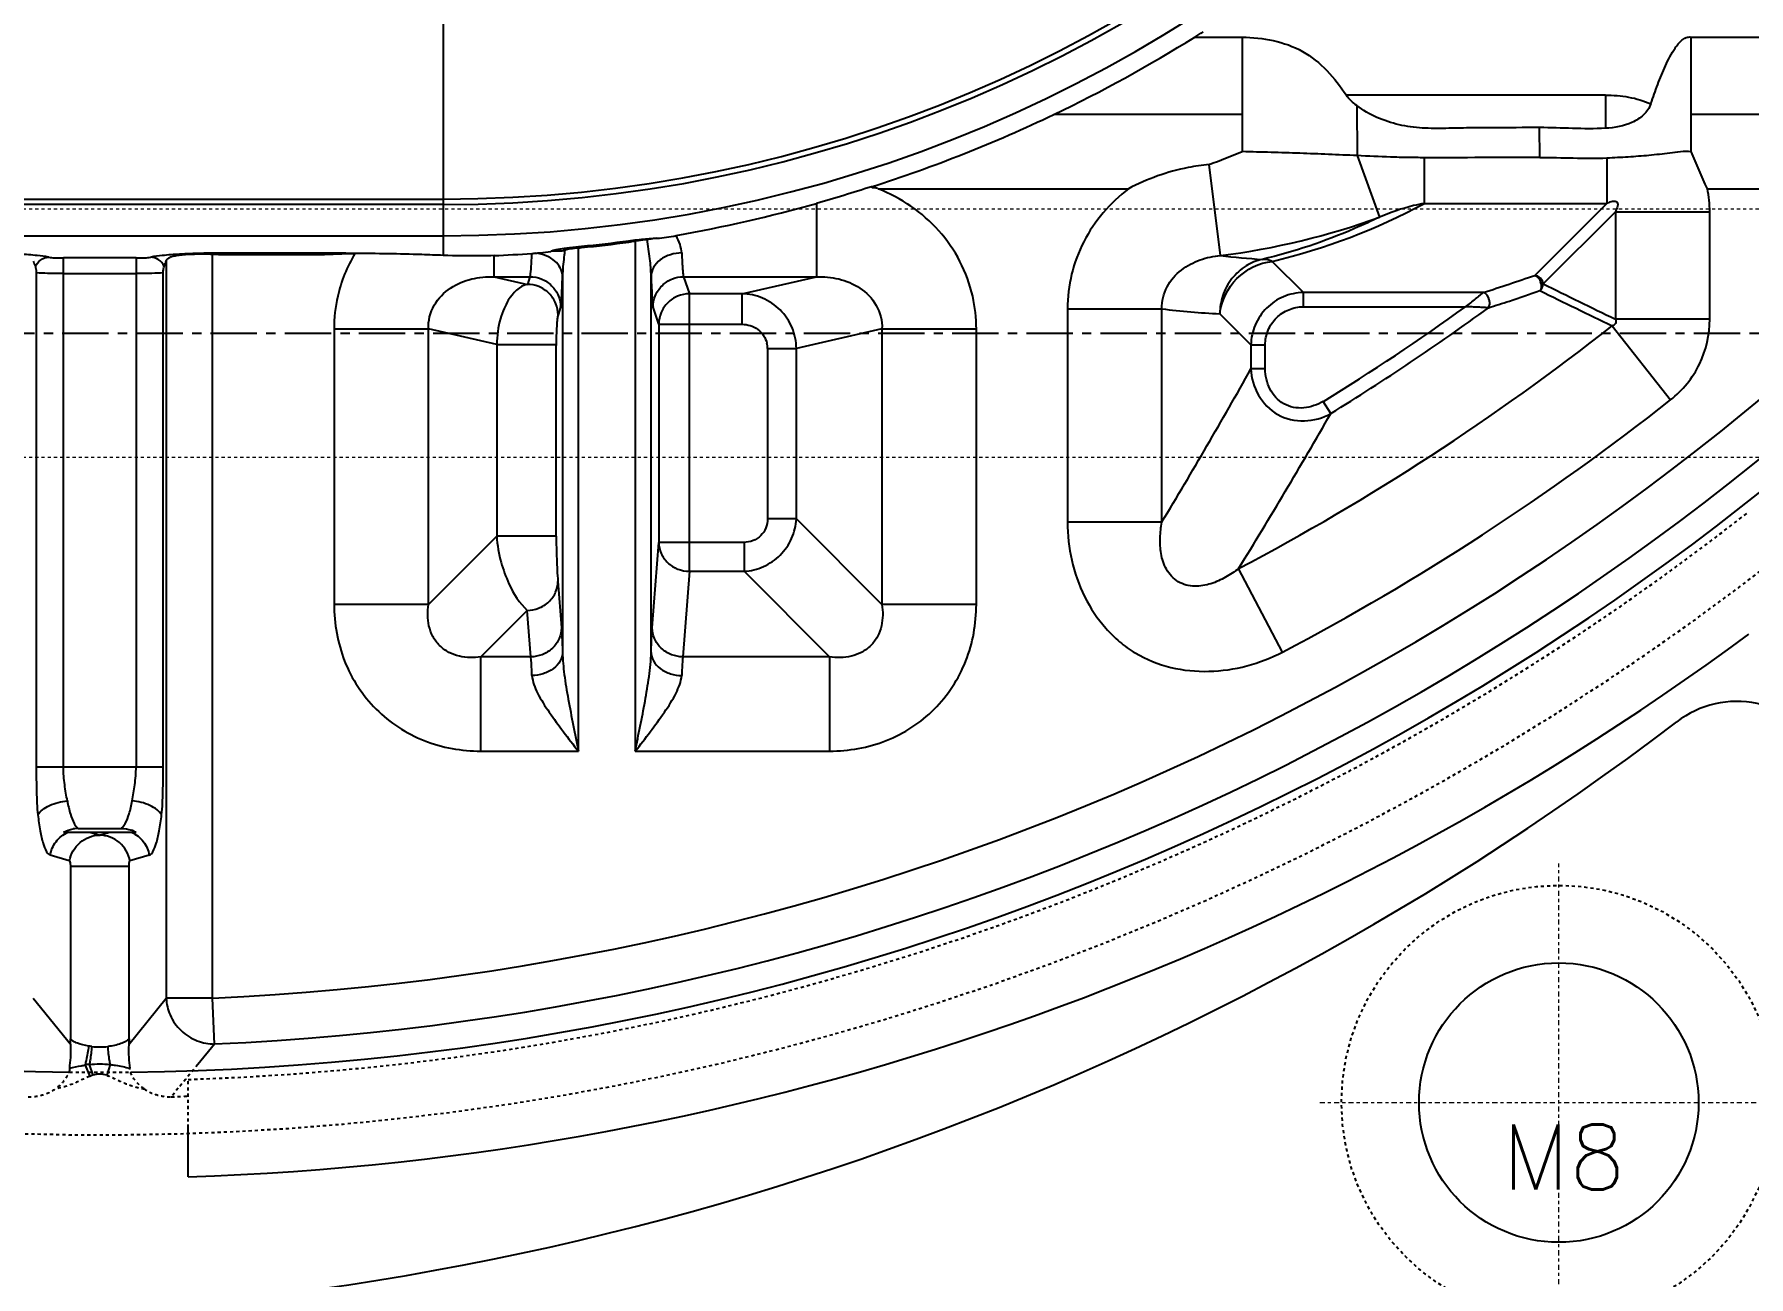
# Model space of a CAD drawing. Header units: millimetres. Extents: x 2748 to 3320, y 1427 to 1884.
# Drawn here: x 2986.8 to 3042, y 1580.4 to 1620.5 of the extents above; entities that cross this region are included whole.
import ezdxf

# ---------------------------------------------------------------- set-up
doc = ezdxf.new("R2010")
doc.units = ezdxf.units.MM
doc.linetypes.add('CENTER', pattern=[0.6, 0.375, -0.075, 0.075, -0.075])
doc.linetypes.add('HIDDEN', pattern=[0.2, 0.1, -0.1])
doc.layers.add('21', color=7, linetype='Continuous')
doc.layers.add('cool', color=153, linetype='HIDDEN', lineweight=9)
doc.layers.add('screw', color=33, linetype='Continuous', lineweight=13)
doc.styles.add('TXT', font='txt.shx', dxfattribs={"bigfont": 'gbcbig.shx'})

# ---------------------------------------------------------------- blocks, each defined once
blk = doc.blocks.new('screw_m8_i')
at = {"layer": 'screw', "color": 1, "linetype": 'CENTER', "ltscale": 0.435384}
for p, q in [((0, -7.7), (0, 7.7)), ((-7.7, 0), (7.7, 0))]:
    blk.add_line(p, q, dxfattribs=at)
at = {"layer": 'screw', "color": 8, "linetype": 'HIDDEN', "ltscale": 0.435384}
blk.add_circle((0, 0), 7, dxfattribs=at)
at = {"layer": 'screw'}
blk.add_circle((0, 0), 4.5, dxfattribs=at)
at = {"layer": 'screw', "color": 6, "style": 'TXT'}
blk.add_text('M8', height=2.1, dxfattribs=at).set_placement((-1.82, -2.8))

msp = doc.modelspace()

# ---------------------------------------------------------------- linework, layer by layer
at = {"layer": '21', "color": 7, "linetype": 'Continuous'}
for p, q in [((2999.967, 1623.879), (2999.967, 1613.33)), ((3024.175, 1620.362), (3025.704, 1620.362)), ((3025.704, 1620.362), (3025.704, 1616.674)), ((3040.165, 1620.362), (3050.801, 1620.362)), ((3040.165, 1616.674), (3040.165, 1620.362)), ((3037.404, 1618.489), (3029.058, 1618.489)), ((3037.404, 1618.489), (3037.404, 1617.424)), ((3025.704, 1617.87), (3019.639, 1617.87)), ((3029.392, 1618.159), (3029.407, 1616.544)), ((3051.41, 1617.87), (3040.165, 1617.87)), ((3035.286, 1616.485), (3035.28, 1617.446)), ((3025.006, 1613.326), (3024.638, 1616.254)), ((3029.406, 1616.544), (3030.127, 1614.564)), ((3031.57, 1615.006), (3031.57, 1616.475)), ((3037.448, 1616.471), (3037.448, 1615.006)), ((2955.747, 1615.146), (2999.967, 1615.146)), ((2999.967, 1614.968), (2955.747, 1614.968)), ((3011.991, 1615.004), (3011.991, 1612.641)), ((3013.98, 1615.476), (3022.04, 1615.476)), ((3031.57, 1615.006), (3037.448, 1615.006)), ((3035.128, 1612.685), (3037.448, 1615.006)), ((3040.684, 1615.476), (3049.579, 1615.476)), ((3037.722, 1614.733), (3035.401, 1612.412)), ((3037.722, 1614.733), (3040.762, 1614.733)), ((3037.722, 1614.733), (3037.722, 1611.276)), ((3040.762, 1611.276), (3040.762, 1614.733)), ((2955.747, 1613.962), (2999.967, 1613.962)), ((2992.545, 1589.407), (2992.545, 1613.371)), ((2996.013, 1613.404), (2992.923, 1613.404)), ((2992.923, 1613.361), (2992.923, 1613.404)), ((2992.923, 1613.361), (2996.013, 1613.361)), ((2996.013, 1613.404), (2996.013, 1613.361)), ((3001.61, 1612.641), (3001.61, 1613.324)), ((3004.331, 1597.359), (3004.331, 1613.573)), ((3004.431, 1613.581), (3004.427, 1613.624)), ((3005.944, 1613.8), (3005.949, 1613.757)), ((3006.155, 1613.793), (3006.155, 1597.359)), ((2986.866, 1612.765), (2986.866, 1596.846)), ((2990.081, 1613.246), (2987.742, 1613.246)), ((2987.743, 1596.846), (2987.743, 1613.246)), ((2990.081, 1613.246), (2990.081, 1596.846)), ((2990.958, 1596.846), (2990.958, 1612.765)), ((2991.053, 1613.148), (2991.053, 1589.407)), ((3026.672, 1613.136), (3027.674, 1612.134)), ((2987.743, 1612.745), (2990.081, 1612.745)), ((3001.61, 1612.641), (3002.768, 1612.641)), ((3001.61, 1612.641), (3002.686, 1612.395)), ((3002.768, 1612.641), (3002.686, 1612.395)), ((3003.816, 1612.662), (3003.816, 1600.542)), ((3006.669, 1600.541), (3006.669, 1612.662)), ((3007.717, 1612.641), (3011.991, 1612.641)), ((3007.717, 1612.641), (3007.9, 1612.093)), ((3009.593, 1612.093), (3011.991, 1612.641)), ((3003.753, 1611.659), (3003.671, 1611.413)), ((3006.915, 1611.111), (3006.732, 1611.66)), ((3009.593, 1612.093), (3007.9, 1612.093)), ((3007.9, 1603.154), (3007.9, 1612.093)), ((3009.593, 1612.093), (3009.593, 1611.111)), ((3033.472, 1612.134), (3027.674, 1612.134)), ((3027.674, 1611.676), (3027.674, 1612.134)), ((3027.674, 1611.676), (3032.9, 1611.676)), ((3006.915, 1611.111), (3009.593, 1611.111)), ((3006.915, 1611.111), (3006.915, 1604.085)), ((3020.075, 1611.608), (3023.114, 1611.608)), ((3020.075, 1611.608), (3020.075, 1604.735)), ((3023.114, 1604.735), (3023.114, 1611.608)), ((3025.986, 1610.446), (3024.984, 1611.449)), ((3040.762, 1611.276), (3037.722, 1611.276)), ((2996.457, 1610.959), (2999.497, 1610.959)), ((2996.457, 1610.959), (2996.457, 1602.086)), ((3001.697, 1610.456), (2999.497, 1610.959)), ((2999.497, 1602.086), (2999.497, 1610.959)), ((3014.104, 1610.959), (3011.349, 1610.329)), ((3014.104, 1610.959), (3017.144, 1610.959)), ((3014.104, 1610.959), (3014.104, 1602.086)), ((3017.144, 1602.086), (3017.144, 1610.959)), ((3037.618, 1611.061), (3039.5, 1608.674)), ((3001.697, 1610.456), (3003.613, 1610.456)), ((3001.697, 1610.456), (3001.697, 1604.286)), ((3003.613, 1604.286), (3003.613, 1610.423)), ((3010.417, 1610.329), (3011.349, 1610.329)), ((3010.417, 1610.329), (3010.417, 1604.842)), ((3011.349, 1604.842), (3011.349, 1610.329)), ((3025.986, 1610.446), (3026.445, 1610.446)), ((3025.986, 1610.446), (3025.986, 1609.674)), ((3026.445, 1609.674), (3026.445, 1610.446)), ((3026.445, 1609.674), (3025.986, 1609.674)), ((3028.557, 1608.235), (3028.317, 1608.626)), ((3011.349, 1604.842), (3010.417, 1604.842)), ((3011.349, 1604.842), (3014.104, 1602.086)), ((3023.114, 1604.735), (3020.075, 1604.735)), ((2999.497, 1602.086), (3001.697, 1604.286)), ((3003.613, 1604.286), (3001.697, 1604.286)), ((3006.705, 1601.33), (3006.915, 1604.085)), ((3009.661, 1604.085), (3006.915, 1604.085)), ((3009.661, 1604.085), (3009.661, 1603.154)), ((3003.666, 1602.833), (3003.78, 1601.33)), ((3007.9, 1603.154), (3007.69, 1600.398)), ((3007.9, 1603.154), (3009.661, 1603.154)), ((3012.416, 1600.398), (3009.661, 1603.154)), ((3027.007, 1600.553), (3025.589, 1603.242)), ((2999.497, 1602.086), (2996.457, 1602.086)), ((3002.682, 1601.895), (3001.185, 1600.398)), ((3002.795, 1600.398), (3002.682, 1601.895)), ((3017.144, 1602.086), (3014.104, 1602.086)), ((3002.795, 1600.398), (3001.185, 1600.398)), ((3001.185, 1597.359), (3001.185, 1600.398)), ((3012.416, 1600.398), (3007.69, 1600.398)), ((3012.416, 1600.398), (3012.416, 1597.359)), ((3001.185, 1597.359), (3004.331, 1597.359)), ((3006.155, 1597.359), (3012.416, 1597.359)), ((2990.958, 1596.846), (2986.866, 1596.846)), ((2987.741, 1594.747), (2990.082, 1594.747)), ((2988.221, 1594.869), (2989.602, 1594.869)), ((2988.596, 1594.747), (2988.912, 1594.653)), ((2988.912, 1594.653), (2989.227, 1594.747)), ((2987.925, 1593.826), (2987.315, 1594.008)), ((2990.509, 1594.008), (2989.882, 1593.822)), ((2987.967, 1593.65), (2989.856, 1593.65)), ((2987.967, 1593.65), (2987.967, 1588.093)), ((2989.856, 1588.089), (2989.856, 1593.65)), ((2986.771, 1589.407), (2987.977, 1587.908)), ((2989.846, 1587.908), (2991.053, 1589.407)), ((2992.545, 1589.407), (2991.053, 1589.407)), ((2992.609, 1587.926), (2992.545, 1589.407)), ((2992.609, 1587.926), (2992.068, 1587.264)), ((2988.442, 1587.247), (2988.588, 1586.882)), ((2988.576, 1587.265), (2988.686, 1586.917)), ((2989.247, 1587.265), (2989.138, 1586.917)), ((2991.755, 1583.651), (2991.755, 1585.229))]:
    msp.add_line(p, q, dxfattribs=at)
at = {"layer": '21', "color": 1, "linetype": 'CENTER', "ltscale": 3.980655}
msp.add_line((2822.907, 1610.826), (3142.907, 1610.826), dxfattribs=at)
at = {"layer": '21', "color": 8, "linetype": 'HIDDEN'}
for p, q in [((2992.068, 1587.264), (2991.682, 1586.794)), ((2991.442, 1586.501), (2991.216, 1586.227)), ((2991.682, 1586.794), (2991.442, 1586.501)), ((2991.755, 1585.229), (2991.755, 1586.782))]:
    msp.add_line(p, q, dxfattribs=at)
msp.add_circle((3035.9, 1586.038), 7, dxfattribs=at)
at = {"layer": '21', "color": 7, "linetype": 'Continuous'}
msp.add_circle((3035.9, 1586.038), 4.5, dxfattribs=at)
at = {"layer": '21', "color": 8, "linetype": 'HIDDEN'}
for radius, start, end in [(87.821, 218.45894, 155.70987), (86.091, 271.89285, 308.08637), (85.811, 269.34896, 270.6696), (86.629, 271.52433, 271.88107)]:
    msp.add_arc((2988.912, 1672.826), radius, start, end, dxfattribs=at)
at = {"layer": '21', "color": 7, "linetype": 'Continuous'}
for centre, radius, start, end in [((2988.912, 1672.826), 85.811, 91.12889, 269.34896), ((2988.912, 1672.826), 85.811, 270.6696, 358.87114), ((2999.967, 1658.756), 44.794, 270, 0), ((2999.967, 1658.756), 43.789, 270, 0), ((2999.967, 1658.756), 43.61, 270, 0), ((2999.967, 1658.756), 45.389, 302.2327, 302.6325), ((2999.648, 1659.7), 46.362, 287.7126, 295.5428), ((2963.822, 1772.291), 167.47, 291.29364, 291.68547), ((2988.912, 1672.826), 83.498, 272.49371, 316.27254), ((2999.118, 1660.753), 47.525, 280.1293, 285.7157), ((3022.016, 1632.689), 20.099, 283.3942, 298.3833), ((3022.077, 1636.646), 23.504, 277.1594, 290.0317), ((3005.977, 1622.427), 8.591, 275.897, 280.0178), ((2988.912, 1672.826), 84.98, 272.49371, 315.5704), ((2996.058, 1571.268), 42.136, 88.5752, 90.0605), ((2999.936, 1654.931), 41.64, 272.3035, 273.9857), ((3002.387, 1619.76), 6.384, 273.9851, 275.1099), ((3004.216, 1615.774), 2.204, 272.9999, 275.6112), ((2999.967, 1658.756), 45.352, 275.644, 277.573), ((2999.967, 1658.756), 45.395, 275.644, 277.5731), ((3027.998, 1637.923), 24.778, 263.064, 266.1919), ((2983.292, 1765.796), 161.648, 288.08495, 288.70357), ((3011.364, 1681.089), 72.932, 288.33597, 289.15417), ((3191.067, 1928.629), 352.698, 243.79007, 244.21011), ((3034.917, 1612.34), 0.42, 9.7526, 18.7117), ((3190.154, 1925.644), 349.375, 243.70818, 244.13192), ((3001.204, 1610.957), 4.746, 167.1598, 179.9833), ((3012.398, 1610.957), 4.746, 0.0167, 12.8402), ((2988.912, 1672.826), 75.329, 301.54112, 305.72944), ((3011.374, 1681.06), 72.901, 287.77763, 288.33595), ((3026.312, 1638.028), 26.613, 263.0984, 267.1388), ((2988.912, 1672.826), 75.787, 301.54112, 306.16275), ((2988.912, 1672.826), 78.659, 297.79359, 308.25836), ((3009.658, 1610.329), 0.759, 0.0166, 12.8403), ((2872.945, 1695.353), 175.392, 328.8917, 330.75803), ((2988.912, 1672.826), 81.699, 297.79359, 308.25835), ((2875.237, 1695.971), 176.648, 328.33583, 330.21993), ((2988.912, 1672.826), 89.221, 271.82642, 306.52747), ((3041.642, 1595.761), 3.2, 29.3628, 127.3251), ((2982.882, 1672.826), 93.711, 232.70186, 307.32513), ((2988.221, 1593.845), 1.023, 89.9898, 99.444), ((2989.611, 1593.885), 0.982, 61.3666, 70.9554), ((2988.457, 1586.702), 1.159, 80.2997, 85.1195), ((2988.897, 1590.662), 2.83, 270.3014, 275.5548), ((2988.738, 1585.538), 1.744, 95.4551, 99.9094), ((2982.882, 1672.826), 111.711, 291.80711, 306.46929)]:
    msp.add_arc(centre, radius, start, end, dxfattribs=at)
msp.add_ellipse((2999.967, 1659.043), major_axis=(0, 45.632), ratio=0.99998, start_param=-2.69586, end_param=-2.582376, dxfattribs=at)
for points, knots in [([(3025.704, 1620.362), (3026.369, 1620.347), (3027.761, 1620.105), (3028.691, 1619.045), (3029.058, 1618.489)], [0, 0, 0, 0, 0.499899, 1, 1, 1, 1]), ([(3038.867, 1618.215), (3038.938, 1618.422), (3039.044, 1618.731), (3039.202, 1619.138), (3039.332, 1619.438), (3039.479, 1619.73), (3039.614, 1619.968), (3039.745, 1620.143), (3039.857, 1620.264), (3039.996, 1620.355), (3040.111, 1620.373), (3040.165, 1620.362)], [0, 0, 0, 0, 0.249806, 0.374709, 0.499618, 0.624512, 0.749395, 0.811859, 0.874473, 0.937357, 1, 1, 1, 1]), ([(3037.404, 1618.489), (3037.654, 1618.491), (3038.155, 1618.457), (3038.636, 1618.309), (3038.867, 1618.215)], [0, 0, 0, 0, 0.500051, 1, 1, 1, 1]), ([(3035.283, 1617.446), (3034.78, 1617.444), (3034.024, 1617.443), (3033.017, 1617.439), (3032.262, 1617.42), (3031.505, 1617.414), (3030.753, 1617.518), (3030.032, 1617.75), (3029.59, 1618.004), (3029.392, 1618.159)], [0, 0, 0, 0, 0.250079, 0.375079, 0.500268, 0.625314, 0.750209, 0.875307, 1, 1, 1, 1]), ([(3038.867, 1618.215), (3038.819, 1618.077), (3038.64, 1617.829), (3038.14, 1617.517), (3037.695, 1617.44), (3037.405, 1617.424)], [0, 0, 0, 0, 0.251123, 0.50061, 1, 1, 1, 1]), ([(3037.404, 1617.424), (3037.051, 1617.403), (3036.343, 1617.418), (3035.637, 1617.444), (3035.283, 1617.446)], [0, 0, 0, 0, 0.49998, 1, 1, 1, 1]), ([(3029.406, 1616.544), (3028.79, 1616.568), (3027.866, 1616.612), (3026.633, 1616.648), (3026.015, 1616.662), (3025.706, 1616.675)], [0, 0, 0, 0, 0.499073, 0.749491, 1, 1, 1, 1]), ([(3037.448, 1616.471), (3037.677, 1616.484), (3038.129, 1616.505), (3038.693, 1616.548), (3039.141, 1616.594), (3039.48, 1616.632), (3039.819, 1616.687), (3040.052, 1616.694), (3040.165, 1616.676)], [0, 0, 0, 0, 0.251495, 0.498665, 0.622022, 0.74679, 0.873888, 1, 1, 1, 1]), ([(3024.638, 1616.254), (3024.412, 1616.233), (3023.513, 1616.105), (3022.64, 1615.796), (3022.04, 1615.476)], [0, 0, 0, 0, 0.250601, 1, 1, 1, 1]), ([(3031.57, 1616.475), (3031.389, 1616.479), (3031.027, 1616.481), (3030.305, 1616.499), (3029.765, 1616.525), (3029.406, 1616.544)], [0, 0, 0, 0, 0.251296, 0.501692, 1, 1, 1, 1]), ([(3035.286, 1616.485), (3034.667, 1616.483), (3033.428, 1616.487), (3032.189, 1616.463), (3031.57, 1616.475)], [0, 0, 0, 0, 0.499997, 1, 1, 1, 1]), ([(3035.286, 1616.485), (3035.647, 1616.483), (3036.367, 1616.468), (3037.089, 1616.454), (3037.448, 1616.471)], [0, 0, 0, 0, 0.500002, 1, 1, 1, 1]), ([(3013.973, 1615.476), (3013.957, 1615.486), (3013.922, 1615.506), (3013.863, 1615.503), (3013.805, 1615.506), (3013.771, 1615.527), (3013.754, 1615.536)], [0, 0, 0, 0, 0.251705, 0.50027, 0.747244, 1, 1, 1, 1]), ([(3017.025, 1612.012), (3016.936, 1612.401), (3016.657, 1613.159), (3015.973, 1614.156), (3015.062, 1614.951), (3014.349, 1615.325), (3013.98, 1615.476)], [0, 0, 0, 0, 0.249869, 0.500046, 0.750002, 1, 1, 1, 1]), ([(3022.04, 1615.476), (3021.745, 1615.247), (3021.196, 1614.73), (3020.564, 1613.792), (3020.17, 1612.732), (3020.077, 1611.982), (3020.075, 1611.608)], [0, 0, 0, 0, 0.24997, 0.499972, 0.750105, 1, 1, 1, 1]), ([(3031.57, 1615.006), (3031.453, 1614.985), (3030.96, 1614.88), (3030.483, 1614.711), (3030.127, 1614.564)], [0, 0, 0, 0, 0.236198, 1, 1, 1, 1]), ([(3037.448, 1615.006), (3037.494, 1615.029), (3037.566, 1615.062), (3037.658, 1615.081), (3037.721, 1615.081), (3037.771, 1615.056), (3037.798, 1615.005), (3037.797, 1614.942), (3037.778, 1614.85), (3037.745, 1614.778), (3037.722, 1614.733)], [0, 0, 0, 0, 0.226419, 0.347224, 0.416263, 0.498812, 0.584936, 0.652468, 0.773548, 1, 1, 1, 1]), ([(3030.127, 1614.564), (3029.861, 1614.433), (3028.645, 1613.872), (3027.365, 1613.445), (3026.352, 1613.199)], [0, 0, 0, 0, 0.221789, 1, 1, 1, 1]), ([(3005.943, 1613.8), (3006.126, 1613.823), (3006.381, 1613.855), (3006.687, 1613.879), (3006.809, 1613.884), (3006.859, 1613.882)], [0, 0, 0, 0, 0.60106, 0.836556, 1, 1, 1, 1]), ([(3006.858, 1613.882), (3006.83, 1613.879), (3006.724, 1613.865), (3006.619, 1613.844), (3006.541, 1613.843)], [0, 0, 0, 0, 0.272709, 1, 1, 1, 1]), ([(3007.654, 1613.409), (3007.65, 1613.501), (3007.604, 1613.695), (3007.524, 1613.875), (3007.476, 1613.968)], [0, 0, 0, 0, 0.467413, 1, 1, 1, 1]), ([(2987.269, 1613.272), (2987.147, 1613.299), (2986.838, 1613.334), (2986.3, 1613.372), (2985.634, 1613.398), (2985.153, 1613.404), (2984.9, 1613.404)], [0, 0, 0, 0, 0.157547, 0.392224, 0.680742, 1, 1, 1, 1]), ([(2992.923, 1613.404), (2992.67, 1613.404), (2992.189, 1613.398), (2991.523, 1613.372), (2990.986, 1613.334), (2990.676, 1613.299), (2990.554, 1613.272)], [0, 0, 0, 0, 0.31919, 0.607689, 0.842367, 1, 1, 1, 1]), ([(2991.053, 1613.148), (2991.066, 1613.181), (2991.116, 1613.244), (2991.235, 1613.297), (2991.386, 1613.331), (2991.651, 1613.363), (2992.042, 1613.38), (2992.37, 1613.379), (2992.545, 1613.371)], [0, 0, 0, 0, 0.068841, 0.147147, 0.246337, 0.367197, 0.662865, 1, 1, 1, 1]), ([(2999.967, 1613.33), (2999.738, 1613.338), (2998.785, 1613.372), (2997.831, 1613.391), (2997.105, 1613.391)], [0, 0, 0, 0, 0.239597, 1, 1, 1, 1]), ([(3001.61, 1613.324), (3001.467, 1613.319), (3000.919, 1613.304), (3000.371, 1613.316), (2999.967, 1613.33)], [0, 0, 0, 0, 0.261286, 1, 1, 1, 1]), ([(3002.768, 1612.641), (3002.779, 1612.666), (3002.788, 1612.745), (3002.805, 1612.897), (3002.818, 1613.121), (3002.827, 1613.294), (3002.831, 1613.391)], [0, 0, 0, 0, 0.106641, 0.31216, 0.611748, 1, 1, 1, 1]), ([(3002.956, 1613.401), (3003, 1613.405), (3003.161, 1613.421), (3003.321, 1613.443), (3003.436, 1613.46)], [0, 0, 0, 0, 0.278938, 1, 1, 1, 1]), ([(3003.816, 1612.662), (3003.812, 1612.843), (3003.645, 1613.134), (3003.288, 1613.33), (3003.068, 1613.389), (3002.956, 1613.401)], [0, 0, 0, 0, 0.446436, 0.720174, 1, 1, 1, 1]), ([(3003.891, 1613.498), (3003.828, 1613.47), (3003.67, 1613.452), (3003.517, 1613.473), (3003.434, 1613.46)], [0, 0, 0, 0, 0.452117, 1, 1, 1, 1]), ([(3003.436, 1613.46), (3003.439, 1613.47), (3003.472, 1613.482), (3003.528, 1613.5), (3003.622, 1613.519), (3003.744, 1613.54), (3003.891, 1613.562), (3004.121, 1613.592), (3004.302, 1613.612), (3004.427, 1613.624)], [0, 0, 0, 0, 0.029199, 0.090832, 0.185485, 0.309597, 0.458682, 0.627634, 1, 1, 1, 1]), ([(3003.892, 1613.498), (3003.881, 1613.424), (3003.844, 1613.147), (3003.818, 1612.868), (3003.816, 1612.662)], [0, 0, 0, 0, 0.266188, 1, 1, 1, 1]), ([(3003.891, 1613.498), (3003.95, 1613.524), (3004.098, 1613.553), (3004.246, 1613.569), (3004.331, 1613.573)], [0, 0, 0, 0, 0.430287, 1, 1, 1, 1]), ([(3006.155, 1613.793), (3006.19, 1613.801), (3006.318, 1613.825), (3006.448, 1613.841), (3006.541, 1613.843)], [0, 0, 0, 0, 0.280334, 1, 1, 1, 1]), ([(3006.669, 1612.662), (3006.667, 1612.85), (3006.634, 1613.246), (3006.575, 1613.637), (3006.541, 1613.843)], [0, 0, 0, 0, 0.473818, 1, 1, 1, 1]), ([(3007.654, 1613.409), (3007.533, 1613.407), (3007.287, 1613.37), (3006.961, 1613.212), (3006.731, 1612.963), (3006.672, 1612.756), (3006.669, 1612.662)], [0, 0, 0, 0, 0.269035, 0.54374, 0.791137, 1, 1, 1, 1]), ([(3007.654, 1613.409), (3007.658, 1613.309), (3007.666, 1613.133), (3007.68, 1612.902), (3007.697, 1612.747), (3007.706, 1612.666), (3007.717, 1612.641)], [0, 0, 0, 0, 0.388511, 0.688253, 0.893721, 1, 1, 1, 1]), ([(3023.114, 1611.608), (3023.109, 1611.852), (3023.231, 1612.343), (3023.716, 1612.887), (3024.336, 1613.212), (3024.783, 1613.306), (3025.006, 1613.326)], [0, 0, 0, 0, 0.261264, 0.515235, 0.760236, 1, 1, 1, 1]), ([(2986.838, 1612.968), (2986.873, 1613.05), (2986.99, 1613.203), (2987.175, 1613.27), (2987.269, 1613.272)], [0, 0, 0, 0, 0.485608, 1, 1, 1, 1]), ([(2986.838, 1612.969), (2986.842, 1612.958), (2986.861, 1612.891), (2986.866, 1612.822), (2986.866, 1612.765)], [0, 0, 0, 0, 0.171307, 1, 1, 1, 1]), ([(2987.743, 1612.745), (2987.573, 1612.745), (2987.281, 1612.748), (2986.988, 1612.756), (2986.866, 1612.765)], [0, 0, 0, 0, 0.579588, 1, 1, 1, 1]), ([(2987.269, 1613.272), (2987.329, 1613.259), (2987.488, 1613.251), (2987.646, 1613.246), (2987.742, 1613.246)], [0, 0, 0, 0, 0.388319, 1, 1, 1, 1]), ([(2990.081, 1613.246), (2990.177, 1613.246), (2990.335, 1613.251), (2990.494, 1613.259), (2990.554, 1613.272)], [0, 0, 0, 0, 0.611679, 1, 1, 1, 1]), ([(2990.958, 1612.765), (2990.835, 1612.756), (2990.542, 1612.748), (2990.25, 1612.745), (2990.081, 1612.745)], [0, 0, 0, 0, 0.420398, 1, 1, 1, 1]), ([(2990.985, 1612.968), (2990.946, 1613.06), (2990.822, 1613.211), (2990.638, 1613.27), (2990.554, 1613.272)], [0, 0, 0, 0, 0.542641, 1, 1, 1, 1]), ([(2990.958, 1612.765), (2990.958, 1612.787), (2990.96, 1612.856), (2990.969, 1612.925), (2990.985, 1612.969)], [0, 0, 0, 0, 0.323017, 1, 1, 1, 1]), ([(2990.985, 1612.969), (2991.002, 1613.014), (2991.023, 1613.074), (2991.047, 1613.133), (2991.053, 1613.148)], [0, 0, 0, 0, 0.757233, 1, 1, 1, 1]), ([(3026.352, 1613.199), (3026.168, 1613.161), (3025.796, 1613.011), (3025.342, 1612.6), (3025.051, 1612.053), (3024.985, 1611.646), (3024.984, 1611.449)], [0, 0, 0, 0, 0.236439, 0.492059, 0.752417, 1, 1, 1, 1]), ([(3024.984, 1611.449), (3025.028, 1611.867), (3025.433, 1612.687), (3026.253, 1613.092), (3026.672, 1613.136)], [0, 0, 0, 0, 0.5, 1, 1, 1, 1]), ([(3026.672, 1613.136), (3026.645, 1613.148), (3026.544, 1613.187), (3026.432, 1613.204), (3026.352, 1613.199)], [0, 0, 0, 0, 0.264839, 1, 1, 1, 1]), ([(2999.497, 1610.959), (2999.486, 1611.22), (2999.619, 1611.755), (3000.176, 1612.317), (3000.877, 1612.604), (3001.369, 1612.65), (3001.61, 1612.641)], [0, 0, 0, 0, 0.260417, 0.515055, 0.76017, 1, 1, 1, 1]), ([(3002.686, 1612.395), (3002.425, 1612.339), (3002.137, 1612.032), (3001.922, 1611.608), (3001.755, 1611.138), (3001.702, 1610.738), (3001.697, 1610.456)], [0, 0, 0, 0, 0.350003, 0.478789, 0.630517, 1, 1, 1, 1]), ([(3003.671, 1611.413), (3003.671, 1611.536), (3003.621, 1611.793), (3003.401, 1612.126), (3003.068, 1612.345), (3002.809, 1612.395), (3002.686, 1612.395)], [0, 0, 0, 0, 0.239759, 0.499553, 0.759629, 1, 1, 1, 1]), ([(3002.768, 1612.641), (3002.891, 1612.641), (3003.149, 1612.591), (3003.483, 1612.372), (3003.703, 1612.039), (3003.753, 1611.782), (3003.753, 1611.659)], [0, 0, 0, 0, 0.240371, 0.500447, 0.760241, 1, 1, 1, 1]), ([(3003.753, 1611.659), (3003.764, 1611.693), (3003.773, 1611.797), (3003.79, 1612), (3003.804, 1612.301), (3003.812, 1612.532), (3003.816, 1612.662)], [0, 0, 0, 0, 0.104957, 0.309714, 0.610984, 1, 1, 1, 1]), ([(3006.669, 1612.662), (3006.673, 1612.533), (3006.682, 1612.303), (3006.695, 1612.003), (3006.712, 1611.8), (3006.722, 1611.695), (3006.732, 1611.66)], [0, 0, 0, 0, 0.387333, 0.687968, 0.893275, 1, 1, 1, 1]), ([(3006.733, 1611.659), (3006.733, 1611.782), (3006.782, 1612.039), (3007.002, 1612.372), (3007.336, 1612.591), (3007.594, 1612.641), (3007.717, 1612.641)], [0, 0, 0, 0, 0.239759, 0.499553, 0.759629, 1, 1, 1, 1]), ([(3011.991, 1612.641), (3012.232, 1612.65), (3012.724, 1612.605), (3013.425, 1612.317), (3013.981, 1611.754), (3014.116, 1611.22), (3014.104, 1610.959)], [0, 0, 0, 0, 0.239755, 0.485011, 0.739645, 1, 1, 1, 1]), ([(3035.128, 1612.685), (3035.148, 1612.678), (3035.234, 1612.634), (3035.292, 1612.546), (3035.314, 1612.475)], [0, 0, 0, 0, 0.221238, 1, 1, 1, 1]), ([(3035.336, 1612.346), (3035.336, 1612.331), (3035.333, 1612.279), (3035.316, 1612.226), (3035.294, 1612.195)], [0, 0, 0, 0, 0.272648, 1, 1, 1, 1]), ([(3007.9, 1612.093), (3007.772, 1612.093), (3007.513, 1612.041), (3007.186, 1611.823), (3006.967, 1611.497), (3006.915, 1611.239), (3006.915, 1611.111)], [0, 0, 0, 0, 0.250247, 0.500447, 0.750386, 1, 1, 1, 1]), ([(3011.349, 1610.329), (3011.345, 1610.558), (3011.248, 1611.02), (3010.855, 1611.602), (3010.276, 1611.994), (3009.819, 1612.09), (3009.593, 1612.093)], [0, 0, 0, 0, 0.251614, 0.502628, 0.752038, 1, 1, 1, 1]), ([(3027.674, 1612.134), (3027.455, 1612.129), (3027.016, 1612.036), (3026.458, 1611.662), (3026.084, 1611.104), (3025.991, 1610.665), (3025.986, 1610.446)], [0, 0, 0, 0, 0.249826, 0.500054, 0.750237, 1, 1, 1, 1]), ([(3026.445, 1610.446), (3026.447, 1610.606), (3026.508, 1610.93), (3026.784, 1611.336), (3027.191, 1611.612), (3027.514, 1611.673), (3027.674, 1611.676)], [0, 0, 0, 0, 0.249989, 0.499989, 0.749991, 1, 1, 1, 1]), ([(3032.9, 1611.676), (3032.955, 1611.718), (3033.061, 1611.805), (3033.216, 1611.927), (3033.355, 1612.034), (3033.434, 1612.107), (3033.472, 1612.134)], [0, 0, 0, 0, 0.283556, 0.559631, 0.810027, 1, 1, 1, 1]), ([(3033.632, 1611.64), (3033.586, 1611.641), (3033.479, 1611.653), (3033.304, 1611.659), (3033.106, 1611.667), (3032.97, 1611.674), (3032.9, 1611.676)], [0, 0, 0, 0, 0.189089, 0.439691, 0.716157, 1, 1, 1, 1]), ([(3033.676, 1611.794), (3033.676, 1611.83), (3033.657, 1611.964), (3033.565, 1612.103), (3033.471, 1612.134)], [0, 0, 0, 0, 0.270553, 1, 1, 1, 1]), ([(3033.632, 1611.64), (3033.639, 1611.65), (3033.666, 1611.697), (3033.676, 1611.752), (3033.676, 1611.794)], [0, 0, 0, 0, 0.227841, 1, 1, 1, 1]), ([(3003.671, 1611.413), (3003.657, 1611.371), (3003.644, 1611.247), (3003.625, 1611.025), (3003.615, 1610.738), (3003.613, 1610.53), (3003.613, 1610.423)], [0, 0, 0, 0, 0.134918, 0.3715, 0.67572, 1, 1, 1, 1]), ([(3009.593, 1611.111), (3009.772, 1611.107), (3010.142, 1611.002), (3010.358, 1610.671), (3010.398, 1610.498)], [0, 0, 0, 0, 0.500761, 1, 1, 1, 1]), ([(3037.722, 1611.276), (3037.741, 1611.235), (3037.756, 1611.127), (3037.662, 1611.072), (3037.618, 1611.061)], [0, 0, 0, 0, 0.499409, 1, 1, 1, 1]), ([(3039.5, 1608.674), (3039.887, 1608.982), (3040.54, 1609.777), (3040.759, 1610.781), (3040.762, 1611.276)], [0, 0, 0, 0, 0.499997, 1, 1, 1, 1]), ([(3025.986, 1609.674), (3025.998, 1609.381), (3026.166, 1608.793), (3026.804, 1608.12), (3027.711, 1607.926), (3028.3, 1608.092), (3028.557, 1608.235)], [0, 0, 0, 0, 0.249621, 0.499898, 0.750073, 1, 1, 1, 1]), ([(3028.317, 1608.626), (3028.125, 1608.517), (3027.801, 1608.4), (3027.353, 1608.416), (3027.035, 1608.533), (3026.771, 1608.744), (3026.522, 1609.116), (3026.451, 1609.454), (3026.445, 1609.674)], [0, 0, 0, 0, 0.249221, 0.374695, 0.500051, 0.625565, 0.750899, 1, 1, 1, 1]), ([(3010.417, 1604.842), (3010.414, 1604.743), (3010.38, 1604.544), (3010.216, 1604.286), (3009.959, 1604.122), (3009.76, 1604.088), (3009.661, 1604.085)], [0, 0, 0, 0, 0.250185, 0.49991, 0.750049, 1, 1, 1, 1]), ([(3009.661, 1603.154), (3009.876, 1603.166), (3010.308, 1603.271), (3010.853, 1603.649), (3011.231, 1604.195), (3011.337, 1604.626), (3011.349, 1604.842)], [0, 0, 0, 0, 0.249074, 0.499992, 0.750916, 1, 1, 1, 1]), ([(3020.075, 1604.735), (3020.083, 1604.323), (3020.169, 1603.498), (3020.583, 1602.322), (3021.157, 1601.452), (3021.745, 1600.87), (3022.42, 1600.39), (3023.392, 1600.001), (3024.634, 1599.883), (3025.868, 1600.06), (3026.639, 1600.367), (3027.007, 1600.553)], [0, 0, 0, 0, 0.125003, 0.249909, 0.375006, 0.437586, 0.500224, 0.625149, 0.750148, 0.87505, 1, 1, 1, 1]), ([(3025.589, 1603.242), (3025.456, 1603.139), (3025.173, 1602.949), (3024.701, 1602.732), (3024.17, 1602.634), (3023.613, 1602.769), (3023.232, 1603.198), (3023.074, 1603.714), (3023.048, 1604.232), (3023.086, 1604.57), (3023.114, 1604.735)], [0, 0, 0, 0, 0.120339, 0.242714, 0.3689, 0.500313, 0.631791, 0.757836, 0.879996, 1, 1, 1, 1]), ([(3001.697, 1604.286), (3001.713, 1603.999), (3001.807, 1603.471), (3002.106, 1602.648), (3002.425, 1602.129), (3002.682, 1601.895)], [0, 0, 0, 0, 0.327729, 0.604818, 1, 1, 1, 1]), ([(3003.613, 1604.286), (3003.613, 1604.041), (3003.625, 1603.556), (3003.648, 1603.072), (3003.666, 1602.834)], [0, 0, 0, 0, 0.506662, 1, 1, 1, 1]), ([(3006.915, 1604.085), (3006.916, 1603.964), (3006.97, 1603.718), (3007.192, 1603.41), (3007.517, 1603.204), (3007.772, 1603.155), (3007.9, 1603.154)], [0, 0, 0, 0, 0.243301, 0.49099, 0.743938, 1, 1, 1, 1]), ([(3002.682, 1601.895), (3002.804, 1601.896), (3003.059, 1601.944), (3003.391, 1602.15), (3003.613, 1602.464), (3003.665, 1602.711), (3003.666, 1602.827)], [0, 0, 0, 0, 0.246067, 0.509006, 0.766275, 1, 1, 1, 1]), ([(2996.457, 1602.086), (2996.464, 1601.468), (2996.677, 1600.217), (2997.722, 1598.623), (2999.316, 1597.579), (3000.567, 1597.364), (3001.185, 1597.359)], [0, 0, 0, 0, 0.250108, 0.500025, 0.749917, 1, 1, 1, 1]), ([(3001.185, 1600.398), (3000.956, 1600.366), (3000.595, 1600.366), (3000.144, 1600.528), (2999.845, 1600.748), (2999.625, 1601.047), (2999.464, 1601.498), (2999.464, 1601.858), (2999.497, 1602.086)], [0, 0, 0, 0, 0.243536, 0.370891, 0.500261, 0.630105, 0.756864, 1, 1, 1, 1]), ([(3014.104, 1602.086), (3014.137, 1601.858), (3014.137, 1601.496), (3013.975, 1601.046), (3013.755, 1600.746), (3013.455, 1600.527), (3013.005, 1600.366), (3012.644, 1600.365), (3012.416, 1600.398)], [0, 0, 0, 0, 0.243535, 0.37089, 0.500261, 0.630105, 0.756864, 1, 1, 1, 1]), ([(3012.416, 1597.359), (3013.034, 1597.365), (3014.285, 1597.578), (3015.88, 1598.623), (3016.924, 1600.218), (3017.139, 1601.468), (3017.144, 1602.086)], [0, 0, 0, 0, 0.250108, 0.500025, 0.749917, 1, 1, 1, 1]), ([(3003.78, 1601.33), (3003.779, 1601.214), (3003.727, 1600.967), (3003.505, 1600.653), (3003.173, 1600.447), (3002.918, 1600.399), (3002.795, 1600.398)], [0, 0, 0, 0, 0.233725, 0.490994, 0.753933, 1, 1, 1, 1]), ([(3003.78, 1601.33), (3003.784, 1601.281), (3003.8, 1601.019), (3003.81, 1600.756), (3003.816, 1600.543)], [0, 0, 0, 0, 0.187206, 1, 1, 1, 1]), ([(3006.669, 1600.542), (3006.672, 1600.624), (3006.681, 1600.886), (3006.692, 1601.149), (3006.705, 1601.33)], [0, 0, 0, 0, 0.310699, 1, 1, 1, 1]), ([(3007.69, 1600.398), (3007.568, 1600.399), (3007.313, 1600.447), (3006.981, 1600.653), (3006.758, 1600.967), (3006.706, 1601.214), (3006.705, 1601.33)], [0, 0, 0, 0, 0.246067, 0.509006, 0.766275, 1, 1, 1, 1]), ([(3002.831, 1599.796), (3002.829, 1599.858), (3002.82, 1600.059), (3002.809, 1600.26), (3002.795, 1600.398)], [0, 0, 0, 0, 0.310571, 1, 1, 1, 1]), ([(3003.816, 1600.542), (3003.814, 1600.448), (3003.755, 1600.242), (3003.525, 1599.993), (3003.198, 1599.835), (3002.953, 1599.797), (3002.831, 1599.796)], [0, 0, 0, 0, 0.208863, 0.45626, 0.730965, 1, 1, 1, 1]), ([(3003.816, 1600.543), (3003.819, 1600.304), (3003.869, 1599.798), (3004.048, 1598.737), (3004.217, 1597.916), (3004.331, 1597.359)], [0, 0, 0, 0, 0.221819, 0.471328, 1, 1, 1, 1]), ([(3006.155, 1597.359), (3006.208, 1597.627), (3006.319, 1598.161), (3006.476, 1598.961), (3006.608, 1599.752), (3006.667, 1600.281), (3006.669, 1600.542)], [0, 0, 0, 0, 0.254054, 0.507075, 0.756947, 1, 1, 1, 1]), ([(3006.669, 1600.542), (3006.672, 1600.448), (3006.731, 1600.242), (3006.961, 1599.993), (3007.287, 1599.835), (3007.533, 1599.797), (3007.654, 1599.796)], [0, 0, 0, 0, 0.208863, 0.456259, 0.730965, 1, 1, 1, 1]), ([(3007.69, 1600.398), (3007.686, 1600.361), (3007.67, 1600.16), (3007.661, 1599.959), (3007.654, 1599.796)], [0, 0, 0, 0, 0.187347, 1, 1, 1, 1]), ([(3002.831, 1599.796), (3002.851, 1599.597), (3003.013, 1599.175), (3003.396, 1598.594), (3003.846, 1597.978), (3004.164, 1597.564), (3004.331, 1597.359)], [0, 0, 0, 0, 0.207835, 0.456989, 0.724796, 1, 1, 1, 1]), ([(3006.155, 1597.359), (3006.321, 1597.564), (3006.64, 1597.978), (3007.09, 1598.594), (3007.472, 1599.175), (3007.634, 1599.597), (3007.654, 1599.796)], [0, 0, 0, 0, 0.275202, 0.543011, 0.792141, 1, 1, 1, 1]), ([(2986.866, 1596.846), (2986.866, 1596.583), (2986.874, 1596.069), (2986.891, 1595.555), (2986.919, 1595.306)], [0, 0, 0, 0, 0.512331, 1, 1, 1, 1]), ([(2987.869, 1595.756), (2987.855, 1595.84), (2987.821, 1596.012), (2987.781, 1596.279), (2987.753, 1596.559), (2987.742, 1596.75), (2987.743, 1596.846)], [0, 0, 0, 0, 0.23201, 0.479231, 0.737035, 1, 1, 1, 1]), ([(2989.954, 1595.756), (2989.983, 1595.929), (2990.051, 1596.289), (2990.081, 1596.655), (2990.081, 1596.846)], [0, 0, 0, 0, 0.479401, 1, 1, 1, 1]), ([(2990.904, 1595.306), (2990.932, 1595.555), (2990.949, 1596.069), (2990.957, 1596.583), (2990.958, 1596.846)], [0, 0, 0, 0, 0.48765, 1, 1, 1, 1]), ([(2986.919, 1595.306), (2986.956, 1595.369), (2987.071, 1595.488), (2987.381, 1595.674), (2987.671, 1595.74), (2987.869, 1595.756)], [0, 0, 0, 0, 0.200383, 0.447949, 1, 1, 1, 1]), ([(2987.869, 1595.756), (2987.894, 1595.614), (2987.948, 1595.365), (2988.037, 1595.124), (2988.09, 1595.028)], [0, 0, 0, 0, 0.568551, 1, 1, 1, 1]), ([(2989.736, 1595.033), (2989.788, 1595.129), (2989.876, 1595.368), (2989.93, 1595.615), (2989.954, 1595.756)], [0, 0, 0, 0, 0.432536, 1, 1, 1, 1]), ([(2990.904, 1595.306), (2990.867, 1595.37), (2990.75, 1595.49), (2990.438, 1595.675), (2990.15, 1595.741), (2989.954, 1595.756)], [0, 0, 0, 0, 0.204076, 0.453863, 1, 1, 1, 1]), ([(2986.919, 1595.306), (2986.939, 1595.133), (2986.982, 1594.824), (2987.072, 1594.422), (2987.165, 1594.158), (2987.263, 1594.024), (2987.315, 1594.008)], [0, 0, 0, 0, 0.378372, 0.676807, 0.882908, 1, 1, 1, 1]), ([(2990.509, 1594.008), (2990.56, 1594.024), (2990.658, 1594.158), (2990.751, 1594.422), (2990.841, 1594.824), (2990.884, 1595.133), (2990.904, 1595.306)], [0, 0, 0, 0, 0.117075, 0.323178, 0.621635, 1, 1, 1, 1]), ([(2987.315, 1594.008), (2987.343, 1594.163), (2987.476, 1594.469), (2987.736, 1594.679), (2987.883, 1594.747)], [0, 0, 0, 0, 0.493621, 1, 1, 1, 1]), ([(2987.934, 1593.824), (2987.98, 1594.048), (2988.222, 1594.475), (2988.687, 1594.657), (2988.912, 1594.653)], [0, 0, 0, 0, 0.505044, 1, 1, 1, 1]), ([(2988.09, 1595.028), (2988.095, 1595.02), (2988.112, 1594.991), (2988.13, 1594.963), (2988.145, 1594.943)], [0, 0, 0, 0, 0.267002, 1, 1, 1, 1]), ([(2988.145, 1594.943), (2988.151, 1594.935), (2988.174, 1594.908), (2988.2, 1594.883), (2988.221, 1594.869)], [0, 0, 0, 0, 0.275596, 1, 1, 1, 1]), ([(2989.885, 1593.823), (2989.844, 1594.047), (2989.603, 1594.478), (2989.137, 1594.651), (2988.912, 1594.653)], [0, 0, 0, 0, 0.502016, 1, 1, 1, 1]), ([(2989.602, 1594.869), (2989.615, 1594.877), (2989.669, 1594.923), (2989.709, 1594.984), (2989.736, 1595.033)], [0, 0, 0, 0, 0.208879, 1, 1, 1, 1]), ([(2989.94, 1594.747), (2990.087, 1594.679), (2990.347, 1594.469), (2990.48, 1594.163), (2990.508, 1594.008)], [0, 0, 0, 0, 0.506379, 1, 1, 1, 1]), ([(2987.925, 1593.826), (2987.93, 1593.828), (2987.941, 1593.825), (2987.948, 1593.81), (2987.958, 1593.78), (2987.965, 1593.725), (2987.967, 1593.677), (2987.967, 1593.65)], [0, 0, 0, 0, 0.077179, 0.143836, 0.249499, 0.576787, 1, 1, 1, 1]), ([(2989.856, 1593.65), (2989.856, 1593.67), (2989.858, 1593.707), (2989.862, 1593.76), (2989.871, 1593.793), (2989.875, 1593.82), (2989.882, 1593.822)], [0, 0, 0, 0, 0.342795, 0.641487, 0.874594, 1, 1, 1, 1]), ([(2991.053, 1589.407), (2991.06, 1589.22), (2991.151, 1588.828), (2991.504, 1588.327), (2992.023, 1587.998), (2992.421, 1587.925), (2992.609, 1587.926)], [0, 0, 0, 0, 0.238017, 0.498914, 0.760494, 1, 1, 1, 1]), ([(2987.945, 1587.149), (2987.954, 1587.264), (2987.988, 1587.515), (2987.99, 1587.77), (2987.977, 1587.908)], [0, 0, 0, 0, 0.454148, 1, 1, 1, 1]), ([(2987.977, 1587.908), (2987.976, 1587.923), (2987.97, 1587.984), (2987.967, 1588.046), (2987.967, 1588.093)], [0, 0, 0, 0, 0.236809, 1, 1, 1, 1]), ([(2988.556, 1587.857), (2988.432, 1587.878), (2988.259, 1587.915), (2988.067, 1588.008), (2987.994, 1588.059), (2987.967, 1588.087)], [0, 0, 0, 0, 0.587053, 0.817351, 1, 1, 1, 1]), ([(2989.856, 1588.087), (2989.826, 1588.056), (2989.741, 1587.999), (2989.516, 1587.898), (2989.315, 1587.863), (2989.171, 1587.845)], [0, 0, 0, 0, 0.179052, 0.409382, 1, 1, 1, 1]), ([(2989.846, 1587.908), (2989.833, 1587.77), (2989.836, 1587.515), (2989.87, 1587.264), (2989.878, 1587.149)], [0, 0, 0, 0, 0.547394, 1, 1, 1, 1]), ([(2989.856, 1588.089), (2989.856, 1588.074), (2989.855, 1588.013), (2989.85, 1587.953), (2989.846, 1587.908)], [0, 0, 0, 0, 0.263573, 1, 1, 1, 1]), ([(2988.551, 1587.858), (2988.537, 1587.703), (2988.504, 1587.5), (2988.452, 1587.303), (2988.438, 1587.256)], [0, 0, 0, 0, 0.76277, 1, 1, 1, 1]), ([(2988.652, 1587.845), (2988.644, 1587.697), (2988.622, 1587.503), (2988.585, 1587.311), (2988.576, 1587.266)], [0, 0, 0, 0, 0.762921, 1, 1, 1, 1]), ([(2989.171, 1587.845), (2989.178, 1587.697), (2989.198, 1587.503), (2989.236, 1587.311), (2989.247, 1587.265)], [0, 0, 0, 0, 0.757037, 1, 1, 1, 1]), ([(2987.945, 1587.149), (2988.069, 1587.176), (2988.233, 1587.214), (2988.4, 1587.241), (2988.442, 1587.247)], [0, 0, 0, 0, 0.747601, 1, 1, 1, 1]), ([(2988.575, 1587.266), (2988.687, 1587.278), (2988.912, 1587.293), (2989.136, 1587.278), (2989.248, 1587.266)], [0, 0, 0, 0, 0.500002, 1, 1, 1, 1]), ([(2989.137, 1586.917), (2989.064, 1586.94), (2988.911, 1586.969), (2988.758, 1586.94), (2988.686, 1586.917)], [0, 0, 0, 0, 0.499992, 1, 1, 1, 1]), ([(2989.247, 1587.265), (2989.306, 1587.258), (2989.518, 1587.23), (2989.727, 1587.183), (2989.878, 1587.149)], [0, 0, 0, 0, 0.275364, 1, 1, 1, 1])]:
    msp.add_open_spline(points, degree=3, knots=knots, dxfattribs=at)
for points in [[(3029.392, 1618.159), (3029.268, 1618.254), (3029.144, 1618.359), (3029.058, 1618.489)], [(3040.684, 1615.476), (3040.511, 1615.876), (3040.337, 1616.275), (3040.165, 1616.674)], [(3013.761, 1615.539), (3013.174, 1615.351), (3012.584, 1615.171), (3011.991, 1615.004)], [(3040.762, 1614.733), (3040.761, 1614.982), (3040.736, 1615.233), (3040.684, 1615.476)], [(2992.545, 1613.371), (2992.671, 1613.365), (2992.797, 1613.361), (2992.923, 1613.361)], [(2996.013, 1613.361), (2996.386, 1613.361), (2996.758, 1613.391), (2997.131, 1613.391)], [(2997.131, 1613.391), (2996.876, 1612.966), (2996.686, 1612.495), (2996.576, 1612.012)], [(3005.949, 1613.757), (3006.018, 1613.766), (3006.087, 1613.779), (3006.155, 1613.793)], [(2986.771, 1613.148), (2986.794, 1613.089), (2986.815, 1613.028), (2986.838, 1612.969)], [(3035.311, 1612.595), (3035.263, 1612.644), (3035.195, 1612.678), (3035.128, 1612.685)], [(3035.294, 1612.195), (3035.355, 1612.247), (3035.397, 1612.331), (3035.401, 1612.412)], [(3035.401, 1612.412), (3035.394, 1612.479), (3035.36, 1612.547), (3035.311, 1612.595)], [(3035.33, 1612.411), (3035.334, 1612.39), (3035.336, 1612.368), (3035.336, 1612.346)], [(2987.741, 1594.747), (2987.837, 1594.8), (2987.944, 1594.837), (2988.053, 1594.855)], [(2989.602, 1594.869), (2989.714, 1594.869), (2989.827, 1594.85), (2989.932, 1594.814)], [(2988.652, 1587.845), (2988.739, 1587.837), (2988.825, 1587.831), (2988.912, 1587.832)], [(2987.945, 1587.149), (2987.944, 1587.133), (2987.941, 1587.117), (2987.938, 1587.1)], [(2988.686, 1586.917), (2988.653, 1586.906), (2988.62, 1586.894), (2988.588, 1586.882)], [(2989.885, 1587.1), (2989.882, 1587.117), (2989.879, 1587.133), (2989.878, 1587.149)]]:
    msp.add_open_spline(points, degree=3, dxfattribs=at)
at = {"layer": '21', "color": 8, "linetype": 'HIDDEN'}
for points, knots in [([(2988.588, 1586.882), (2988.411, 1586.811), (2988.061, 1586.628), (2987.679, 1586.513), (2987.478, 1586.481)], [0, 0, 0, 0, 0.48183, 1, 1, 1, 1]), ([(2987.938, 1587.1), (2987.913, 1586.98), (2987.789, 1586.741), (2987.597, 1586.56), (2987.484, 1586.482)], [0, 0, 0, 0, 0.471863, 1, 1, 1, 1]), ([(2989.137, 1586.917), (2989.239, 1586.885), (2989.432, 1586.792), (2989.723, 1586.658), (2990.026, 1586.552), (2990.234, 1586.499), (2990.339, 1586.482)], [0, 0, 0, 0, 0.249776, 0.499987, 0.750032, 1, 1, 1, 1]), ([(2990.339, 1586.482), (2990.226, 1586.56), (2990.034, 1586.741), (2989.91, 1586.98), (2989.885, 1587.1)], [0, 0, 0, 0, 0.528129, 1, 1, 1, 1]), ([(2986.607, 1586.227), (2986.76, 1586.223), (2987.069, 1586.262), (2987.352, 1586.393), (2987.478, 1586.479)], [0, 0, 0, 0, 0.500077, 1, 1, 1, 1]), ([(2990.339, 1586.482), (2990.467, 1586.396), (2990.751, 1586.262), (2991.062, 1586.223), (2991.216, 1586.227)], [0, 0, 0, 0, 0.499957, 1, 1, 1, 1])]:
    msp.add_open_spline(points, degree=3, knots=knots, dxfattribs=at)
at = {"layer": 'cool', "ltscale": 0.932966}
for p, q in [((2837.237, 1614.826), (3128.577, 1614.826)), ((2837.237, 1606.826), (3128.577, 1606.826))]:
    msp.add_line(p, q, dxfattribs=at)

# ---------------------------------------------------------------- block references
at = {"layer": 'screw'}
msp.add_blockref('screw_m8_i', (3035.9, 1586.038), dxfattribs=at)

doc.saveas('drawing.dxf')
